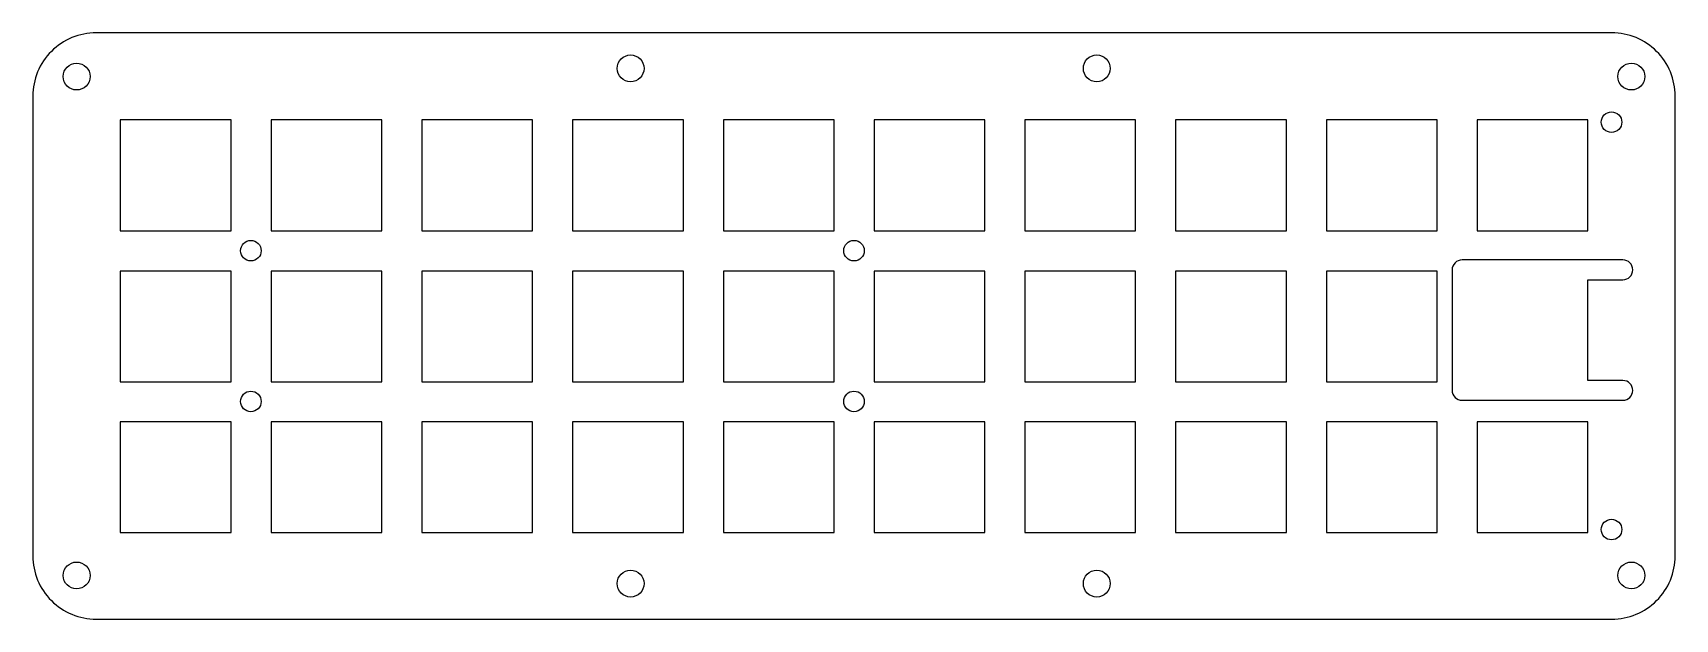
# Model space of a CAD drawing. Header units: millimetres. Extents: x 1 to 209, y -75 to -1.
import ezdxf

# ---------------------------------------------------------------- set-up
doc = ezdxf.new("R2010")
doc.units = ezdxf.units.MM
doc.layers.get('0').update_dxf_attribs({"linetype": 'CONTINUOUS'})

msp = doc.modelspace()

# ---------------------------------------------------------------- linework, layer by layer
for points in [[(9, -75.12), (200.52, -75.12, 0.414214), (208.52, -67.12), (208.52, -8.98, 0.414214), (200.52, -0.98), (9, -0.98, 0.414214), (1, -8.98), (1, -67.12, 0.414214)], [(197.5, -44.94), (197.5, -32.2), (201.91, -32.2, 1), (201.91, -29.7), (181.59, -29.7, 0.414214), (180.34, -30.95), (180.34, -46.19, 0.414214), (181.59, -47.44), (201.91, -47.44, 1), (201.91, -44.94)]]:
    msp.add_lwpolyline(points, format="xyb", close=True)
for points in [[(12.05, -26), (26.05, -26), (26.05, -12), (12.05, -12)], [(31.1, -26), (45.1, -26), (45.1, -12), (31.1, -12)], [(64.15, -26), (64.15, -12), (50.15, -12), (50.15, -26)], [(83.2, -26), (83.2, -12), (69.2, -12), (69.2, -26)], [(102.25, -26), (102.25, -12), (88.25, -12), (88.25, -26)], [(107.3, -26), (121.3, -26), (121.3, -12), (107.3, -12)], [(140.35, -26), (140.35, -12), (126.35, -12), (126.35, -26)], [(145.4, -26), (159.4, -26), (159.4, -12), (145.4, -12)], [(178.45, -12), (164.45, -12), (164.45, -26), (178.45, -26)], [(183.5, -26), (197.5, -26), (197.5, -12), (183.5, -12)], [(26.05, -31.1), (12.05, -31.1), (12.05, -45.1), (26.05, -45.1)], [(45.1, -31.1), (31.1, -31.1), (31.1, -45.1), (45.1, -45.1)], [(64.15, -45.1), (64.15, -31.1), (50.15, -31.1), (50.15, -45.1)], [(69.2, -31.1), (69.2, -45.1), (83.2, -45.1), (83.2, -31.1)], [(88.25, -31.1), (88.25, -45.1), (102.25, -45.1), (102.25, -31.1)], [(107.3, -31.1), (107.3, -45.1), (121.3, -45.1), (121.3, -31.1)], [(140.35, -45.1), (140.35, -31.1), (126.35, -31.1), (126.35, -45.1)], [(145.4, -45.1), (159.4, -45.1), (159.4, -31.1), (145.4, -31.1)], [(178.45, -31.1), (164.45, -31.1), (164.45, -45.1), (178.45, -45.1)], [(26.05, -64.15), (26.05, -50.15), (12.05, -50.15), (12.05, -64.15)], [(45.1, -64.15), (45.1, -50.15), (31.1, -50.15), (31.1, -64.15)], [(64.15, -64.15), (64.15, -50.15), (50.15, -50.15), (50.15, -64.15)], [(83.2, -50.15), (69.2, -50.15), (69.2, -64.15), (83.2, -64.15)], [(88.25, -50.15), (88.25, -64.15), (102.25, -64.15), (102.25, -50.15)], [(121.3, -50.15), (107.3, -50.15), (107.3, -64.15), (121.3, -64.15)], [(126.35, -64.15), (140.35, -64.15), (140.35, -50.15), (126.35, -50.15)], [(159.4, -64.15), (159.4, -50.15), (145.4, -50.15), (145.4, -64.15)], [(164.45, -50.15), (164.45, -64.15), (178.45, -64.15), (178.45, -50.15)], [(183.5, -50.15), (183.5, -64.15), (197.5, -64.15), (197.5, -50.15)]]:
    msp.add_lwpolyline(points, close=True)
for centre, radius in [((76.53, -5.48), 1.7), ((135.44, -5.48), 1.7), ((6.53, -6.51), 1.7), ((202.99, -6.51), 1.7), ((200.48, -12.28), 1.3), ((28.55, -28.53), 1.3), ((104.76, -28.53), 1.3), ((28.55, -47.59), 1.3), ((104.76, -47.59), 1.3), ((200.48, -63.79), 1.3), ((6.53, -69.6), 1.7), ((202.99, -69.6), 1.7), ((76.53, -70.62), 1.7), ((135.44, -70.62), 1.7)]:
    msp.add_circle(centre, radius)

doc.saveas('drawing.dxf')
